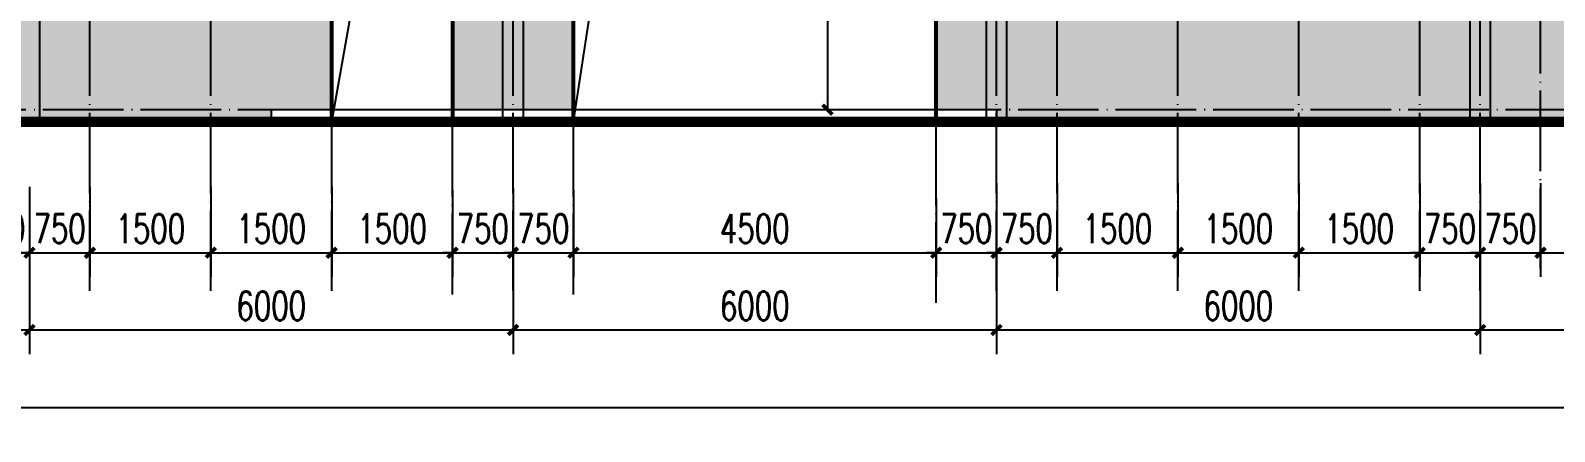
# Model space of a CAD drawing. Extents: x 14207793 to 14719554, y -1675802 to -1228715.
# Drawn here: x 14223388 to 14242298, y -1493340 to -1488363 of the extents above; entities that cross this region are included whole.
import ezdxf

# ---------------------------------------------------------------- set-up
doc = ezdxf.new("R2010")
doc.units = 0
doc.header["$LTSCALE"] = 500
doc.header["$MEASUREMENT"] = 0
doc.linetypes.add('DOTE', pattern=[2.42, 2, -0.2, 0.02, -0.2])
doc.layers.get('0').update_dxf_attribs({"linetype": 'CONTINUOUS'})
doc.layers.get('DEFPOINTS').update_dxf_attribs({"color": 140, "linetype": 'CONTINUOUS'})
doc.layers.add('AXIS', color=3, linetype='CONTINUOUS')
doc.layers.add('DOTE', color=8, linetype='DOTE')
doc.styles.add('_TCH_DIM_T3', font='SIMPLEX', dxfattribs={"width": 0.705882, "bigfont": 'GBCBIG'})
doc.dimstyles.new('_TCH_ARCH&&120', dxfattribs={"dimtxt": 357, "dimasz": 120, "dimexe": 300, "dimexo": 360, "dimgap": 120, "dimtad": 1, "dimdec": 0, "dimzin": 0, "dimdsep": 46, "dimtxsty": '_TCH_DIM_T3', "dimblk": 'ARCHTICK', "dimcen": 0.09, "dimclrt": 7, "dimazin": 2, "dimtfac": 1, "dimtdec": 0, "dimtix": 1, "dimtmove": 2, "dimatfit": 3, "dimfxl": 0, "dimtolj": 1, "dimtzin": 0, "dimarcsym": 0})

# ---------------------------------------------------------------- blocks, each defined once
blk = doc.blocks.new('_ArchTick')
at = {"color": 0, "linetype": 'ByBlock', "const_width": 0.4}
blk.add_lwpolyline([(-0.5, -0.5), (0.5, 0.5)], dxfattribs=at)
blk = doc.blocks.new('*D218')
at = {"layer": 'AXIS', "color": 0, "lineweight": -2}
for p, q in [((14217375, -1490713), (14217375, -1492380)), ((14223375, -1490713), (14223375, -1492380)), ((14217375, -1492080), (14223375, -1492080))]:
    blk.add_line(p, q, dxfattribs=at)
at = {"layer": 'DEFPOINTS', "color": 0}
for p in [(14217375, -1490353), (14223375, -1490353), (14223375, -1492080)]:
    blk.add_point(p, dxfattribs=at)
at = {"layer": 'AXIS', "color": 0, "lineweight": -2, "xscale": 120, "yscale": 120, "zscale": 120, "rotation": 180}
blk.add_blockref('_ArchTick', (14217375, -1492080), dxfattribs=at)
at = {"layer": 'AXIS', "color": 0, "lineweight": -2, "xscale": 120, "yscale": 120, "zscale": 120}
blk.add_blockref('_ArchTick', (14223375, -1492080), dxfattribs=at)
at = {"layer": 'AXIS', "color": 7, "insert": (14220375, -1491782), "char_height": 357, "attachment_point": 5, "style": '_TCH_DIM_T3'}
blk.add_mtext('\\A1;6000', dxfattribs=at)
blk = doc.blocks.new('*D219')
at = {"layer": 'AXIS', "color": 0, "lineweight": -2}
for p, q in [((14223375, -1490713), (14223375, -1492380)), ((14229375, -1491160), (14229375, -1492380)), ((14223375, -1492080), (14229375, -1492080))]:
    blk.add_line(p, q, dxfattribs=at)
at = {"layer": 'DEFPOINTS', "color": 0}
for p in [(14223375, -1490353), (14229375, -1490800), (14229375, -1492080)]:
    blk.add_point(p, dxfattribs=at)
at = {"layer": 'AXIS', "color": 0, "lineweight": -2, "xscale": 120, "yscale": 120, "zscale": 120, "rotation": 180}
blk.add_blockref('_ArchTick', (14223375, -1492080), dxfattribs=at)
at = {"layer": 'AXIS', "color": 0, "lineweight": -2, "xscale": 120, "yscale": 120, "zscale": 120}
blk.add_blockref('_ArchTick', (14229375, -1492080), dxfattribs=at)
at = {"layer": 'AXIS', "color": 7, "insert": (14226375, -1491782), "char_height": 357, "attachment_point": 5, "style": '_TCH_DIM_T3'}
blk.add_mtext('\\A1;6000', dxfattribs=at)
blk = doc.blocks.new('*D220')
at = {"layer": 'AXIS', "color": 0, "lineweight": -2}
for p, q in [((14229375, -1491160), (14229375, -1492380)), ((14235375, -1491160), (14235375, -1492380)), ((14229375, -1492080), (14235375, -1492080))]:
    blk.add_line(p, q, dxfattribs=at)
at = {"layer": 'DEFPOINTS', "color": 0}
for p in [(14229375, -1490800), (14235375, -1490800), (14235375, -1492080)]:
    blk.add_point(p, dxfattribs=at)
at = {"layer": 'AXIS', "color": 0, "lineweight": -2, "xscale": 120, "yscale": 120, "zscale": 120, "rotation": 180}
blk.add_blockref('_ArchTick', (14229375, -1492080), dxfattribs=at)
at = {"layer": 'AXIS', "color": 0, "lineweight": -2, "xscale": 120, "yscale": 120, "zscale": 120}
blk.add_blockref('_ArchTick', (14235375, -1492080), dxfattribs=at)
at = {"layer": 'AXIS', "color": 7, "insert": (14232375, -1491782), "char_height": 357, "attachment_point": 5, "style": '_TCH_DIM_T3'}
blk.add_mtext('\\A1;6000', dxfattribs=at)
blk = doc.blocks.new('*D221')
at = {"layer": 'AXIS', "color": 0, "lineweight": -2}
for p, q in [((14235375, -1491160), (14235375, -1492380)), ((14241375, -1491160), (14241375, -1492380)), ((14235375, -1492080), (14241375, -1492080))]:
    blk.add_line(p, q, dxfattribs=at)
at = {"layer": 'DEFPOINTS', "color": 0}
for p in [(14235375, -1490800), (14241375, -1490800), (14241375, -1492080)]:
    blk.add_point(p, dxfattribs=at)
at = {"layer": 'AXIS', "color": 0, "lineweight": -2, "xscale": 120, "yscale": 120, "zscale": 120, "rotation": 180}
blk.add_blockref('_ArchTick', (14235375, -1492080), dxfattribs=at)
at = {"layer": 'AXIS', "color": 0, "lineweight": -2, "xscale": 120, "yscale": 120, "zscale": 120}
blk.add_blockref('_ArchTick', (14241375, -1492080), dxfattribs=at)
at = {"layer": 'AXIS', "color": 7, "insert": (14238375, -1491782), "char_height": 357, "attachment_point": 5, "style": '_TCH_DIM_T3'}
blk.add_mtext('\\A1;6000', dxfattribs=at)
blk = doc.blocks.new('*D222')
at = {"layer": 'AXIS', "color": 0, "lineweight": -2}
for p, q in [((14241375, -1491160), (14241375, -1492380)), ((14247375, -1491160), (14247375, -1492380)), ((14241375, -1492080), (14247375, -1492080))]:
    blk.add_line(p, q, dxfattribs=at)
at = {"layer": 'DEFPOINTS', "color": 0}
for p in [(14241375, -1490800), (14247375, -1490800), (14247375, -1492080)]:
    blk.add_point(p, dxfattribs=at)
at = {"layer": 'AXIS', "color": 0, "lineweight": -2, "xscale": 120, "yscale": 120, "zscale": 120, "rotation": 180}
blk.add_blockref('_ArchTick', (14241375, -1492080), dxfattribs=at)
at = {"layer": 'AXIS', "color": 0, "lineweight": -2, "xscale": 120, "yscale": 120, "zscale": 120}
blk.add_blockref('_ArchTick', (14247375, -1492080), dxfattribs=at)
at = {"layer": 'AXIS', "color": 7, "insert": (14244375, -1491782), "char_height": 357, "attachment_point": 5, "style": '_TCH_DIM_T3'}
blk.add_mtext('\\A1;6000', dxfattribs=at)
blk = doc.blocks.new('*D236')
at = {"layer": 'AXIS', "color": 0, "lineweight": -2}
for p, q in [((14217375, -1491907), (14217375, -1493340)), ((14327775, -1491960), (14327775, -1493340)), ((14217375, -1493040), (14327775, -1493040))]:
    blk.add_line(p, q, dxfattribs=at)
at = {"layer": 'DEFPOINTS', "color": 0}
for p in [(14217375, -1491547), (14327775, -1491600), (14327775, -1493040)]:
    blk.add_point(p, dxfattribs=at)
at = {"layer": 'AXIS', "color": 0, "lineweight": -2, "xscale": 120, "yscale": 120, "zscale": 120, "rotation": 180}
blk.add_blockref('_ArchTick', (14217375, -1493040), dxfattribs=at)
at = {"layer": 'AXIS', "color": 0, "lineweight": -2, "xscale": 120, "yscale": 120, "zscale": 120}
blk.add_blockref('_ArchTick', (14327775, -1493040), dxfattribs=at)
at = {"layer": 'AXIS', "color": 7, "insert": (14272575, -1492742), "char_height": 357, "attachment_point": 5, "style": '_TCH_DIM_T3'}
blk.add_mtext('\\A1;110400', dxfattribs=at)
blk = doc.blocks.new('*D241')
at = {"layer": 'AXIS', "color": 0, "lineweight": -2}
for p, q in [((14222625, -1490304), (14222625, -1491421)), ((14223375, -1490304), (14223375, -1491421)), ((14222625, -1491121), (14222505, -1491121)), ((14222625, -1491121), (14223375, -1491121)), ((14223375, -1491121), (14223495, -1491121))]:
    blk.add_line(p, q, dxfattribs=at)
at = {"layer": 'DEFPOINTS', "color": 0}
for p in [(14222625, -1489944), (14223375, -1489944), (14223375, -1491121)]:
    blk.add_point(p, dxfattribs=at)
at = {"layer": 'AXIS', "color": 0, "lineweight": -2, "xscale": 120, "yscale": 120, "zscale": 120}
blk.add_blockref('_ArchTick', (14222625, -1491121), dxfattribs=at)
at = {"layer": 'AXIS', "color": 0, "lineweight": -2, "xscale": 120, "yscale": 120, "zscale": 120, "rotation": 180}
blk.add_blockref('_ArchTick', (14223375, -1491121), dxfattribs=at)
at = {"layer": 'AXIS', "color": 7, "insert": (14223000, -1490822), "char_height": 357, "attachment_point": 5, "style": '_TCH_DIM_T3'}
blk.add_mtext('\\A1;750', dxfattribs=at)
blk = doc.blocks.new('*D242')
at = {"layer": 'AXIS', "color": 0, "lineweight": -2}
for p, q in [((14223375, -1490304), (14223375, -1491421)), ((14224125, -1490304), (14224125, -1491421)), ((14223375, -1491121), (14223255, -1491121)), ((14223375, -1491121), (14224125, -1491121)), ((14224125, -1491121), (14224245, -1491121))]:
    blk.add_line(p, q, dxfattribs=at)
at = {"layer": 'DEFPOINTS', "color": 0}
for p in [(14223375, -1489944), (14224125, -1489944), (14224125, -1491121)]:
    blk.add_point(p, dxfattribs=at)
at = {"layer": 'AXIS', "color": 0, "lineweight": -2, "xscale": 120, "yscale": 120, "zscale": 120}
blk.add_blockref('_ArchTick', (14223375, -1491121), dxfattribs=at)
at = {"layer": 'AXIS', "color": 0, "lineweight": -2, "xscale": 120, "yscale": 120, "zscale": 120, "rotation": 180}
blk.add_blockref('_ArchTick', (14224125, -1491121), dxfattribs=at)
at = {"layer": 'AXIS', "color": 7, "insert": (14223750, -1490822), "char_height": 357, "attachment_point": 5, "style": '_TCH_DIM_T3'}
blk.add_mtext('\\A1;750', dxfattribs=at)
blk = doc.blocks.new('*D243')
at = {"layer": 'AXIS', "color": 0, "lineweight": -2}
for p, q in [((14224125, -1490304), (14224125, -1491421)), ((14225625, -1490304), (14225625, -1491421)), ((14224125, -1491121), (14225625, -1491121))]:
    blk.add_line(p, q, dxfattribs=at)
at = {"layer": 'DEFPOINTS', "color": 0}
for p in [(14224125, -1489944), (14225625, -1489944), (14225625, -1491121)]:
    blk.add_point(p, dxfattribs=at)
at = {"layer": 'AXIS', "color": 0, "lineweight": -2, "xscale": 120, "yscale": 120, "zscale": 120, "rotation": 180}
blk.add_blockref('_ArchTick', (14224125, -1491121), dxfattribs=at)
at = {"layer": 'AXIS', "color": 0, "lineweight": -2, "xscale": 120, "yscale": 120, "zscale": 120}
blk.add_blockref('_ArchTick', (14225625, -1491121), dxfattribs=at)
at = {"layer": 'AXIS', "color": 7, "insert": (14224875, -1490822), "char_height": 357, "attachment_point": 5, "style": '_TCH_DIM_T3'}
blk.add_mtext('\\A1;1500', dxfattribs=at)
blk = doc.blocks.new('*D244')
at = {"layer": 'AXIS', "color": 0, "lineweight": -2}
for p, q in [((14225625, -1490304), (14225625, -1491421)), ((14227125, -1490303), (14227125, -1491421)), ((14225625, -1491121), (14227125, -1491121))]:
    blk.add_line(p, q, dxfattribs=at)
at = {"layer": 'DEFPOINTS', "color": 0}
for p in [(14225625, -1489944), (14227125, -1489943), (14227125, -1491121)]:
    blk.add_point(p, dxfattribs=at)
at = {"layer": 'AXIS', "color": 0, "lineweight": -2, "xscale": 120, "yscale": 120, "zscale": 120, "rotation": 180}
blk.add_blockref('_ArchTick', (14225625, -1491121), dxfattribs=at)
at = {"layer": 'AXIS', "color": 0, "lineweight": -2, "xscale": 120, "yscale": 120, "zscale": 120}
blk.add_blockref('_ArchTick', (14227125, -1491121), dxfattribs=at)
at = {"layer": 'AXIS', "color": 7, "insert": (14226375, -1490822), "char_height": 357, "attachment_point": 5, "style": '_TCH_DIM_T3'}
blk.add_mtext('\\A1;1500', dxfattribs=at)
blk = doc.blocks.new('*D245')
at = {"layer": 'AXIS', "color": 0, "lineweight": -2}
for p, q in [((14227125, -1490303), (14227125, -1491421)), ((14228625, -1490346), (14228625, -1491421)), ((14227125, -1491121), (14228625, -1491121))]:
    blk.add_line(p, q, dxfattribs=at)
at = {"layer": 'DEFPOINTS', "color": 0}
for p in [(14227125, -1489943), (14228625, -1489986), (14228625, -1491121)]:
    blk.add_point(p, dxfattribs=at)
at = {"layer": 'AXIS', "color": 0, "lineweight": -2, "xscale": 120, "yscale": 120, "zscale": 120, "rotation": 180}
blk.add_blockref('_ArchTick', (14227125, -1491121), dxfattribs=at)
at = {"layer": 'AXIS', "color": 0, "lineweight": -2, "xscale": 120, "yscale": 120, "zscale": 120}
blk.add_blockref('_ArchTick', (14228625, -1491121), dxfattribs=at)
at = {"layer": 'AXIS', "color": 7, "insert": (14227875, -1490822), "char_height": 357, "attachment_point": 5, "style": '_TCH_DIM_T3'}
blk.add_mtext('\\A1;1500', dxfattribs=at)
blk = doc.blocks.new('*D246')
at = {"layer": 'AXIS', "color": 0, "lineweight": -2}
for p, q in [((14228625, -1490346), (14228625, -1491421)), ((14229375, -1490326), (14229375, -1491421)), ((14228625, -1491121), (14228505, -1491121)), ((14228625, -1491121), (14229375, -1491121)), ((14229375, -1491121), (14229495, -1491121))]:
    blk.add_line(p, q, dxfattribs=at)
at = {"layer": 'DEFPOINTS', "color": 0}
for p in [(14228625, -1489986), (14229375, -1489966), (14229375, -1491121)]:
    blk.add_point(p, dxfattribs=at)
at = {"layer": 'AXIS', "color": 0, "lineweight": -2, "xscale": 120, "yscale": 120, "zscale": 120}
blk.add_blockref('_ArchTick', (14228625, -1491121), dxfattribs=at)
at = {"layer": 'AXIS', "color": 0, "lineweight": -2, "xscale": 120, "yscale": 120, "zscale": 120, "rotation": 180}
blk.add_blockref('_ArchTick', (14229375, -1491121), dxfattribs=at)
at = {"layer": 'AXIS', "color": 7, "insert": (14229000, -1490822), "char_height": 357, "attachment_point": 5, "style": '_TCH_DIM_T3'}
blk.add_mtext('\\A1;750', dxfattribs=at)
blk = doc.blocks.new('*D247')
at = {"layer": 'AXIS', "color": 0, "lineweight": -2}
for p, q in [((14229375, -1490326), (14229375, -1491421)), ((14230125, -1490346), (14230125, -1491421)), ((14229375, -1491121), (14229255, -1491121)), ((14229375, -1491121), (14230125, -1491121)), ((14230125, -1491121), (14230245, -1491121))]:
    blk.add_line(p, q, dxfattribs=at)
at = {"layer": 'DEFPOINTS', "color": 0}
for p in [(14229375, -1489966), (14230125, -1489986), (14230125, -1491121)]:
    blk.add_point(p, dxfattribs=at)
at = {"layer": 'AXIS', "color": 0, "lineweight": -2, "xscale": 120, "yscale": 120, "zscale": 120}
blk.add_blockref('_ArchTick', (14229375, -1491121), dxfattribs=at)
at = {"layer": 'AXIS', "color": 0, "lineweight": -2, "xscale": 120, "yscale": 120, "zscale": 120, "rotation": 180}
blk.add_blockref('_ArchTick', (14230125, -1491121), dxfattribs=at)
at = {"layer": 'AXIS', "color": 7, "insert": (14229750, -1490822), "char_height": 357, "attachment_point": 5, "style": '_TCH_DIM_T3'}
blk.add_mtext('\\A1;750', dxfattribs=at)
blk = doc.blocks.new('*D248')
at = {"layer": 'AXIS', "color": 0, "lineweight": -2}
for p, q in [((14230125, -1490346), (14230125, -1491421)), ((14234625, -1490450), (14234625, -1491421)), ((14230125, -1491121), (14234625, -1491121))]:
    blk.add_line(p, q, dxfattribs=at)
at = {"layer": 'DEFPOINTS', "color": 0}
for p in [(14230125, -1489986), (14234625, -1490090), (14234625, -1491121)]:
    blk.add_point(p, dxfattribs=at)
at = {"layer": 'AXIS', "color": 0, "lineweight": -2, "xscale": 120, "yscale": 120, "zscale": 120, "rotation": 180}
blk.add_blockref('_ArchTick', (14230125, -1491121), dxfattribs=at)
at = {"layer": 'AXIS', "color": 0, "lineweight": -2, "xscale": 120, "yscale": 120, "zscale": 120}
blk.add_blockref('_ArchTick', (14234625, -1491121), dxfattribs=at)
at = {"layer": 'AXIS', "color": 7, "insert": (14232375, -1490822), "char_height": 357, "attachment_point": 5, "style": '_TCH_DIM_T3'}
blk.add_mtext('\\A1;4500', dxfattribs=at)
blk = doc.blocks.new('*D249')
at = {"layer": 'AXIS', "color": 0, "lineweight": -2}
for p, q in [((14235375, -1490258), (14235375, -1491421)), ((14234625, -1490450), (14234625, -1491421)), ((14234625, -1491121), (14234505, -1491121)), ((14234625, -1491121), (14235375, -1491121)), ((14235375, -1491121), (14235495, -1491121))]:
    blk.add_line(p, q, dxfattribs=at)
at = {"layer": 'DEFPOINTS', "color": 0}
for p in [(14235375, -1489898), (14234625, -1490090), (14235375, -1491121)]:
    blk.add_point(p, dxfattribs=at)
at = {"layer": 'AXIS', "color": 0, "lineweight": -2, "xscale": 120, "yscale": 120, "zscale": 120}
blk.add_blockref('_ArchTick', (14234625, -1491121), dxfattribs=at)
at = {"layer": 'AXIS', "color": 0, "lineweight": -2, "xscale": 120, "yscale": 120, "zscale": 120, "rotation": 180}
blk.add_blockref('_ArchTick', (14235375, -1491121), dxfattribs=at)
at = {"layer": 'AXIS', "color": 7, "insert": (14235000, -1490822), "char_height": 357, "attachment_point": 5, "style": '_TCH_DIM_T3'}
blk.add_mtext('\\A1;750', dxfattribs=at)
blk = doc.blocks.new('*D250')
at = {"layer": 'AXIS', "color": 0, "lineweight": -2}
for p, q in [((14235375, -1490258), (14235375, -1491421)), ((14236125, -1490258), (14236125, -1491421)), ((14235375, -1491121), (14235255, -1491121)), ((14235375, -1491121), (14236125, -1491121)), ((14236125, -1491121), (14236245, -1491121))]:
    blk.add_line(p, q, dxfattribs=at)
at = {"layer": 'DEFPOINTS', "color": 0}
for p in [(14235375, -1489898), (14236125, -1489898), (14236125, -1491121)]:
    blk.add_point(p, dxfattribs=at)
at = {"layer": 'AXIS', "color": 0, "lineweight": -2, "xscale": 120, "yscale": 120, "zscale": 120}
blk.add_blockref('_ArchTick', (14235375, -1491121), dxfattribs=at)
at = {"layer": 'AXIS', "color": 0, "lineweight": -2, "xscale": 120, "yscale": 120, "zscale": 120, "rotation": 180}
blk.add_blockref('_ArchTick', (14236125, -1491121), dxfattribs=at)
at = {"layer": 'AXIS', "color": 7, "insert": (14235750, -1490822), "char_height": 357, "attachment_point": 5, "style": '_TCH_DIM_T3'}
blk.add_mtext('\\A1;750', dxfattribs=at)
blk = doc.blocks.new('*D251')
at = {"layer": 'AXIS', "color": 0, "lineweight": -2}
for p, q in [((14236125, -1490258), (14236125, -1491421)), ((14237625, -1490258), (14237625, -1491421)), ((14236125, -1491121), (14237625, -1491121))]:
    blk.add_line(p, q, dxfattribs=at)
at = {"layer": 'DEFPOINTS', "color": 0}
for p in [(14236125, -1489898), (14237625, -1489898), (14237625, -1491121)]:
    blk.add_point(p, dxfattribs=at)
at = {"layer": 'AXIS', "color": 0, "lineweight": -2, "xscale": 120, "yscale": 120, "zscale": 120, "rotation": 180}
blk.add_blockref('_ArchTick', (14236125, -1491121), dxfattribs=at)
at = {"layer": 'AXIS', "color": 0, "lineweight": -2, "xscale": 120, "yscale": 120, "zscale": 120}
blk.add_blockref('_ArchTick', (14237625, -1491121), dxfattribs=at)
at = {"layer": 'AXIS', "color": 7, "insert": (14236875, -1490822), "char_height": 357, "attachment_point": 5, "style": '_TCH_DIM_T3'}
blk.add_mtext('\\A1;1500', dxfattribs=at)
blk = doc.blocks.new('*D252')
at = {"layer": 'AXIS', "color": 0, "lineweight": -2}
for p, q in [((14237625, -1490258), (14237625, -1491421)), ((14239125, -1490258), (14239125, -1491421)), ((14237625, -1491121), (14239125, -1491121))]:
    blk.add_line(p, q, dxfattribs=at)
at = {"layer": 'DEFPOINTS', "color": 0}
for p in [(14237625, -1489898), (14239125, -1489898), (14239125, -1491121)]:
    blk.add_point(p, dxfattribs=at)
at = {"layer": 'AXIS', "color": 0, "lineweight": -2, "xscale": 120, "yscale": 120, "zscale": 120, "rotation": 180}
blk.add_blockref('_ArchTick', (14237625, -1491121), dxfattribs=at)
at = {"layer": 'AXIS', "color": 0, "lineweight": -2, "xscale": 120, "yscale": 120, "zscale": 120}
blk.add_blockref('_ArchTick', (14239125, -1491121), dxfattribs=at)
at = {"layer": 'AXIS', "color": 7, "insert": (14238375, -1490822), "char_height": 357, "attachment_point": 5, "style": '_TCH_DIM_T3'}
blk.add_mtext('\\A1;1500', dxfattribs=at)
blk = doc.blocks.new('*D253')
at = {"layer": 'AXIS', "color": 0, "lineweight": -2}
for p, q in [((14239125, -1490258), (14239125, -1491421)), ((14240625, -1490258), (14240625, -1491421)), ((14239125, -1491121), (14240625, -1491121))]:
    blk.add_line(p, q, dxfattribs=at)
at = {"layer": 'DEFPOINTS', "color": 0}
for p in [(14239125, -1489898), (14240625, -1489898), (14240625, -1491121)]:
    blk.add_point(p, dxfattribs=at)
at = {"layer": 'AXIS', "color": 0, "lineweight": -2, "xscale": 120, "yscale": 120, "zscale": 120, "rotation": 180}
blk.add_blockref('_ArchTick', (14239125, -1491121), dxfattribs=at)
at = {"layer": 'AXIS', "color": 0, "lineweight": -2, "xscale": 120, "yscale": 120, "zscale": 120}
blk.add_blockref('_ArchTick', (14240625, -1491121), dxfattribs=at)
at = {"layer": 'AXIS', "color": 7, "insert": (14239875, -1490822), "char_height": 357, "attachment_point": 5, "style": '_TCH_DIM_T3'}
blk.add_mtext('\\A1;1500', dxfattribs=at)
blk = doc.blocks.new('*D254')
at = {"layer": 'AXIS', "color": 0, "lineweight": -2}
for p, q in [((14240625, -1490258), (14240625, -1491421)), ((14241375, -1490258), (14241375, -1491421)), ((14240625, -1491121), (14240505, -1491121)), ((14240625, -1491121), (14241375, -1491121)), ((14241375, -1491121), (14241495, -1491121))]:
    blk.add_line(p, q, dxfattribs=at)
at = {"layer": 'DEFPOINTS', "color": 0}
for p in [(14240625, -1489898), (14241375, -1489898), (14241375, -1491121)]:
    blk.add_point(p, dxfattribs=at)
at = {"layer": 'AXIS', "color": 0, "lineweight": -2, "xscale": 120, "yscale": 120, "zscale": 120}
blk.add_blockref('_ArchTick', (14240625, -1491121), dxfattribs=at)
at = {"layer": 'AXIS', "color": 0, "lineweight": -2, "xscale": 120, "yscale": 120, "zscale": 120, "rotation": 180}
blk.add_blockref('_ArchTick', (14241375, -1491121), dxfattribs=at)
at = {"layer": 'AXIS', "color": 7, "insert": (14241000, -1490822), "char_height": 357, "attachment_point": 5, "style": '_TCH_DIM_T3'}
blk.add_mtext('\\A1;750', dxfattribs=at)
blk = doc.blocks.new('*D255')
at = {"layer": 'AXIS', "color": 0, "lineweight": -2}
for p, q in [((14241375, -1490258), (14241375, -1491421)), ((14242125, -1490258), (14242125, -1491421)), ((14241375, -1491121), (14241255, -1491121)), ((14241375, -1491121), (14242125, -1491121)), ((14242125, -1491121), (14242245, -1491121))]:
    blk.add_line(p, q, dxfattribs=at)
at = {"layer": 'DEFPOINTS', "color": 0}
for p in [(14241375, -1489898), (14242125, -1489898), (14242125, -1491121)]:
    blk.add_point(p, dxfattribs=at)
at = {"layer": 'AXIS', "color": 0, "lineweight": -2, "xscale": 120, "yscale": 120, "zscale": 120}
blk.add_blockref('_ArchTick', (14241375, -1491121), dxfattribs=at)
at = {"layer": 'AXIS', "color": 0, "lineweight": -2, "xscale": 120, "yscale": 120, "zscale": 120, "rotation": 180}
blk.add_blockref('_ArchTick', (14242125, -1491121), dxfattribs=at)
at = {"layer": 'AXIS', "color": 7, "insert": (14241750, -1490822), "char_height": 357, "attachment_point": 5, "style": '_TCH_DIM_T3'}
blk.add_mtext('\\A1;750', dxfattribs=at)
blk = doc.blocks.new('*D256')
at = {"layer": 'AXIS', "color": 0, "lineweight": -2}
for p, q in [((14242125, -1490258), (14242125, -1491421)), ((14243625, -1490491), (14243625, -1491421)), ((14242125, -1491121), (14243625, -1491121))]:
    blk.add_line(p, q, dxfattribs=at)
at = {"layer": 'DEFPOINTS', "color": 0}
for p in [(14242125, -1489898), (14243625, -1490131), (14243625, -1491121)]:
    blk.add_point(p, dxfattribs=at)
at = {"layer": 'AXIS', "color": 0, "lineweight": -2, "xscale": 120, "yscale": 120, "zscale": 120, "rotation": 180}
blk.add_blockref('_ArchTick', (14242125, -1491121), dxfattribs=at)
at = {"layer": 'AXIS', "color": 0, "lineweight": -2, "xscale": 120, "yscale": 120, "zscale": 120}
blk.add_blockref('_ArchTick', (14243625, -1491121), dxfattribs=at)
at = {"layer": 'AXIS', "color": 7, "insert": (14242875, -1490822), "char_height": 357, "attachment_point": 5, "style": '_TCH_DIM_T3'}
blk.add_mtext('\\A1;1500', dxfattribs=at)
blk = doc.blocks.new('*D986')
at = {"layer": 'AXIS', "color": 0, "lineweight": -2}
for p, q in [((14232867.5, -1484845.5), (14233577.5, -1484845.5)), ((14233277.5, -1484845.5), (14233277.5, -1489345.5)), ((14232707.5, -1489345.5), (14233577.5, -1489345.5))]:
    blk.add_line(p, q, dxfattribs=at)
at = {"layer": 'DEFPOINTS', "color": 0}
for p in [(14232507.5, -1484845.5), (14232347.5, -1489345.5), (14233277.5, -1489345.5)]:
    blk.add_point(p, dxfattribs=at)
at = {"layer": 'AXIS', "color": 0, "lineweight": -2, "xscale": 120, "yscale": 120, "zscale": 120}
for p, rotation in [((14233277.5, -1484845.5), 90), ((14233277.5, -1489345.5), 270)]:
    blk.add_blockref('_ArchTick', p, dxfattribs=dict(at, rotation=rotation))
at = {"layer": 'AXIS', "color": 7, "insert": (14232979, -1487095.5), "char_height": 357, "attachment_point": 5, "rotation": 90, "style": '_TCH_DIM_T3'}
blk.add_mtext('\\A1;4500', dxfattribs=at)

msp = doc.modelspace()

# ---------------------------------------------------------------- hatches: boundary and pattern name
h = msp.add_hatch()
h.set_pattern_fill('AR-B816', color=146, scale=300)
h.set_pattern_definition([(0, (14098172.5, -1391979.55), (0, 363.9312), []), (90, (14098172.5, -1391979.55), (-363.9312, 363.9312), [363.9312, -363.9312])])
h.paths.add_polyline_path([(14227125.29, -1488145.5), (14225675.29, -1488145.5), (14225675.29, -1488195.5), (14224075.29, -1488195.5), (14222675.29, -1488185.36), (14222675.29, -1488195.5), (14221075.29, -1488195.5), (14219675.29, -1488177.55), (14219675.29, -1488195.5), (14218075.29, -1488195.5), (14217175.29, -1488145.5), (14217175.29, -1489495.5), (14226375.29, -1489495.5), (14226375.29, -1489345.5), (14227125.29, -1489345.5)])
h.paths.add_polyline_path([(14230125.29, -1488145.5), (14228625.29, -1488145.5), (14228625.29, -1489345.5), (14230125.29, -1489345.5)])
h.paths.add_polyline_path([(14266125.29, -1488145.5), (14264675.29, -1488145.5), (14264675.29, -1488195.5), (14263075.29, -1488195.5), (14261675.29, -1488193.04), (14261675.29, -1488195.5), (14260075.29, -1488195.5), (14258675.29, -1488192.75), (14258675.29, -1488195.5), (14257075.29, -1488195.5), (14255675.29, -1488192.38), (14255675.29, -1488195.5), (14254075.29, -1488195.5), (14252675.29, -1488191.9), (14252675.29, -1488195.5), (14251075.29, -1488195.5), (14249675.29, -1488191.24), (14249675.29, -1488195.5), (14248075.29, -1488195.5), (14246675.29, -1488190.3), (14246675.29, -1488195.5), (14245075.29, -1488195.5), (14243675.29, -1488188.8), (14243675.29, -1488195.5), (14242075.29, -1488195.5), (14240675.29, -1488186.1), (14240675.29, -1488195.5), (14239075.29, -1488195.5), (14237675.29, -1488179.77), (14237675.29, -1488195.5), (14236075.29, -1488195.5), (14234625.29, -1488145.5), (14234625.29, -1489345.5), (14235375.29, -1489345.5), (14235375.29, -1489495.5), (14265375.29, -1489495.5), (14265375.29, -1489345.5), (14266125.29, -1489345.5)])
h.paths.add_polyline_path([(14272125.29, -1488145.5), (14270625.29, -1488145.5), (14270625.29, -1489345.5), (14272125.29, -1489345.5)])

# ---------------------------------------------------------------- linework, layer by layer
for p, q in [((14230125.29, -1484845.5), (14230125.29, -1489345.5)), ((14234625.29, -1484845.5), (14234625.29, -1489345.5)), ((14226375.29, -1489345.5), (14235375.29, -1489345.5)), ((14226375.29, -1489345.5), (14226375.29, -1489495.5)), ((14235375.29, -1489345.5), (14235375.29, -1489495.5))]:
    msp.add_line(p, q)
for points in [[(14223250.29, -1480845.5), (14223500.29, -1480845.5), (14223500.29, -1489495.5), (14223250.29, -1489495.5)], [(14229250.29, -1480845.5), (14229500.29, -1480845.5), (14229500.29, -1489495.5), (14229250.29, -1489495.5)], [(14235250.29, -1480845.5), (14235500.29, -1480845.5), (14235500.29, -1489495.5), (14235250.29, -1489495.5)], [(14241250.29, -1480845.5), (14241500.29, -1480845.5), (14241500.29, -1489495.5), (14241250.29, -1489495.5)]]:
    msp.add_lwpolyline(points, close=True)
at = {"color": 3, "const_width": 50}
for points in [[(14230125.29, -1484845.5), (14230125.29, -1489495.5)], [(14234625.29, -1484845.5), (14234625.29, -1489495.5)], [(14227125.29, -1487245.5), (14227125.29, -1489495.5)], [(14228625.29, -1487245.5), (14228625.29, -1489495.5)]]:
    msp.add_lwpolyline(points, dxfattribs=at)
at = {"color": 6}
for points in [[(14230125.29, -1489495.5), (14230715.15, -1485610.5), (14234625.29, -1484845.5)], [(14227125.29, -1489495.5), (14227455.15, -1487645.5), (14228625.29, -1487245.5)]]:
    msp.add_lwpolyline(points, dxfattribs=at)
at = {"const_width": 130}
msp.add_lwpolyline([(14329907.65, -1489495.5), (14214085.15, -1489495.5)], dxfattribs=at)
at = {"layer": 'DOTE'}
for p, q in [((14229375.29, -1491595.5), (14229375.29, -1479645.5)), ((14235375.29, -1491595.5), (14235375.29, -1479645.5)), ((14241375.29, -1491595.5), (14241375.29, -1479645.5)), ((14224125.29, -1491595.5), (14224125.29, -1482145.5)), ((14225625.29, -1491595.5), (14225625.29, -1482145.5)), ((14236125.29, -1491595.5), (14236125.29, -1482095.5)), ((14237625.29, -1491595.5), (14237625.29, -1482095.5)), ((14239125.29, -1491595.5), (14239125.29, -1482095.5)), ((14240625.29, -1491595.5), (14240625.29, -1482095.5)), ((14242125.29, -1491318.5), (14242125.29, -1482145.5)), ((14227125.29, -1491595.5), (14227125.29, -1486645.5)), ((14228625.29, -1491638), (14228625.29, -1486645.5)), ((14230125.29, -1491638), (14230125.29, -1486645.5)), ((14234625.29, -1491743), (14234625.29, -1486750.5)), ((14216281.78, -1489345.5), (14328335.29, -1489345.5))]:
    msp.add_line(p, q, dxfattribs=at)

# ---------------------------------------------------------------- dimensions: what is measured, and where the dimension line sits
at = {"layer": 'AXIS'}
dim = msp.add_linear_dim(base=(14233277.5, -1489345.5), p1=(14232507.5, -1484845.5), p2=(14232347.5, -1489345.5), angle=90, dimstyle='_TCH_ARCH&&120', dxfattribs=at)
dim.commit()
dim.dimension.update_dxf_attribs({"geometry": '*D986', "text_midpoint": (14232979, -1487095.5)})
for base, p1, p2, picture, middle in [((14235375.29, -1491121), (14234625.29, -1490090.5), (14235375.29, -1489898.5), '*D249', (14235000.29, -1490822.5)), ((14236125.29, -1491121), (14235375.29, -1489898.5), (14236125.29, -1489898.5), '*D250', (14235750.29, -1490822.5)), ((14237625.29, -1491121), (14236125.29, -1489898.5), (14237625.29, -1489898.5), '*D251', (14236875.29, -1490822.5)), ((14239125.29, -1491121), (14237625.29, -1489898.5), (14239125.29, -1489898.5), '*D252', (14238375.29, -1490822.5)), ((14240625.29, -1491121), (14239125.29, -1489898.5), (14240625.29, -1489898.5), '*D253', (14239875.29, -1490822.5)), ((14241375.29, -1491121), (14240625.29, -1489898.5), (14241375.29, -1489898.5), '*D254', (14241000.29, -1490822.5)), ((14242125.29, -1491121), (14241375.29, -1489898.5), (14242125.29, -1489898.5), '*D255', (14241750.29, -1490822.5)), ((14243625.29, -1491121), (14242125.29, -1489898.5), (14243625.29, -1490131), '*D256', (14242875.29, -1490822.5)), ((14223375.29, -1491121), (14222625.29, -1489943.5), (14223375.29, -1489943.5), '*D241', (14223000.29, -1490822.5)), ((14224125.29, -1491121), (14223375.29, -1489943.5), (14224125.29, -1489943.5), '*D242', (14223750.29, -1490822.5)), ((14225625.29, -1491121), (14224125.29, -1489943.5), (14225625.29, -1489943.5), '*D243', (14224875.29, -1490822.5)), ((14227125.29, -1491121), (14225625.29, -1489943.5), (14227125.29, -1489943), '*D244', (14226375.29, -1490822.5)), ((14228625.29, -1491121), (14227125.29, -1489943), (14228625.29, -1489985.5), '*D245', (14227875.29, -1490822.5)), ((14229375.29, -1491121), (14228625.29, -1489985.5), (14229375.29, -1489966), '*D246', (14229000.29, -1490822.5)), ((14230125.29, -1491121), (14229375.29, -1489966), (14230125.29, -1489985.5), '*D247', (14229750.29, -1490822.5)), ((14234625.29, -1491121), (14230125.29, -1489985.5), (14234625.29, -1490090.5), '*D248', (14232375.29, -1490822.5)), ((14223375.29, -1492080.5), (14217375.29, -1490353), (14223375.29, -1490353), '*D218', (14220375.29, -1491782)), ((14229375.29, -1492080.5), (14223375.29, -1490353), (14229375.29, -1490800.5), '*D219', (14226375.29, -1491782)), ((14235375.29, -1492080.5), (14229375.29, -1490800.5), (14235375.29, -1490800.5), '*D220', (14232375.29, -1491782)), ((14241375.29, -1492080.5), (14235375.29, -1490800.5), (14241375.29, -1490800.5), '*D221', (14238375.29, -1491782)), ((14247375.29, -1492080.5), (14241375.29, -1490800.5), (14247375.29, -1490800.5), '*D222', (14244375.29, -1491782)), ((14327775.29, -1493040), (14217375.29, -1491546.75), (14327775.29, -1491600), '*D236', (14272575.29, -1492741.5))]:
    dim = msp.add_linear_dim(base=base, p1=p1, p2=p2, dimstyle='_TCH_ARCH&&120', dxfattribs=at)
    dim.commit()
    dim.dimension.update_dxf_attribs({"geometry": picture, "text_midpoint": middle})

doc.saveas('drawing.dxf')
